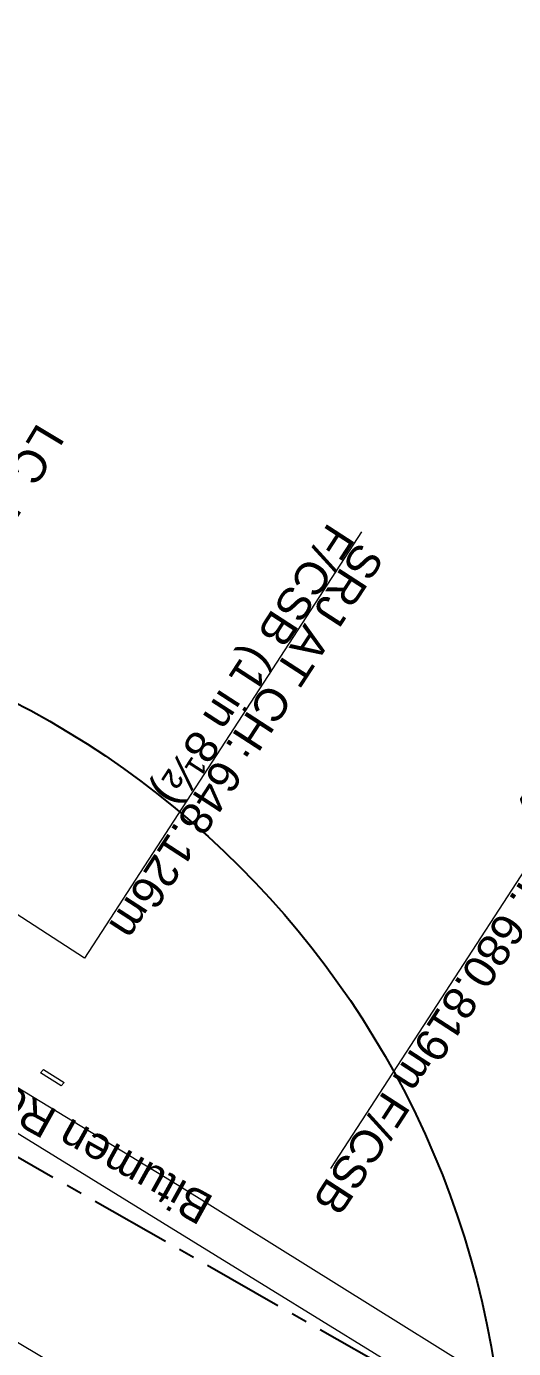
# Model space of a CAD drawing. Header units: metres. Extents: x 593168 to 611286, y 3401475 to 3412398.
# Drawn here: x 600423.7 to 600461.3, y 3408023.7 to 3408125.9 of the extents above; entities that cross this region are included whole.
import ezdxf

# ---------------------------------------------------------------- set-up
doc = ezdxf.new("R2010")
doc.units = ezdxf.units.M
doc.header["$MEASUREMENT"] = 0
doc.linetypes.add('CENTER', pattern=[2, 1.25, -0.25, 0.25, -0.25])
for name, color, linetype, lineweight in [('Culvert Parapet', 7, 'Continuous', 0), ("DORAHA STN. SRJ's", 251, 'Continuous', 0), ('Existing IR Track', 143, 'Continuous', 0), ('LC DETAILS IN PLAN', 7, 'Continuous', 0), ('Subroad Edge', 34, 'Continuous', 0), ('Text1', 251, 'Continuous', 0)]:
    doc.layers.add(name, color=color, linetype=linetype, lineweight=lineweight)
doc.layers.add('Existing Railway Boundary', color=7, linetype='CENTER')
doc.styles.get("Standard").update_dxf_attribs({"font": 'arial_0.ttf'})
doc.styles.add('Style-Arial', font='arial_0.ttf')

msp = doc.modelspace()

# ---------------------------------------------------------------- linework, layer by layer
at = {"color": 3}
msp.add_circle((600390.6607, 3408011.5029), 70, dxfattribs=at)
at = {"layer": 'Culvert Parapet'}
msp.add_polyline3d([(600426.3907, 3408044.0466, 258.6853), (600424.7911, 3408045.0562, 258.7083), (600425.0098, 3408045.3184, 258.7103), (600426.6096, 3408044.3087, 258.7103)], close=True, dxfattribs=at)
at = {"layer": "DORAHA STN. SRJ's", "lineweight": 13, "flags": 128}
for points in [[(600449.5628, 3408086.8668), (600428.1694, 3408053.9182), (600421.4044, 3408058.3107), (600418.6617, 3408054.0866)], [(600471.4469, 3408075.0319), (600447.1767, 3408037.6525)]]:
    msp.add_lwpolyline(points, dxfattribs=at)
at = {"layer": 'Existing IR Track', "flags": 128}
msp.add_lwpolyline([(600771.9852, 3407809.7788), (600738.7427, 3407829.7062), (600705.6264, 3407849.4257), (600671.4491, 3407870.0453), (600638.552, 3407889.8818), (600606.873, 3407908.9974), (600584.4159, 3407922.6305), (600564.8022, 3407935.1631), (600537.0206, 3407953.0677), (600500.1394, 3407977.0439), (600479.8842, 3407989.8178), (600449.876, 3408008.1096), (600405.9148, 3408034.4547), (600386.1871, 3408046.2245), (600384.4007, 3408047.2822), (600381.721, 3408048.9093), (600369.5231, 3408056.2142), (600336.6831, 3408075.8974)], dxfattribs=at)
at = {"layer": 'Existing Railway Boundary', "ltscale": 5}
msp.add_lwpolyline([(602723.556, 3406647.6315), (602240.837, 3406937.0674), (602116.2948, 3407010.7668), (601764.5806, 3407219.7883), (601759.3642, 3407222.2685), (601653.1238, 3407292.2946), (601441.2096, 3407415.0505), (601397.917, 3407440.7299), (601301.0475, 3407498.7265), (601241.8375, 3407534.2132), (601188.4611, 3407565.6026), (601139.5754, 3407594.3481), (601094.5264, 3407622.448), (600939.9459, 3407716.091), (600853.7892, 3407766.6119), (600798.1443, 3407818.9628), (600756.3389, 3407844.4101), (600651.5465, 3407908.0731), (600401.2293, 3408050.9686)], dxfattribs=at)
at = {"layer": 'Subroad Edge'}
for points in [[(600798.9934, 3407825.1183, 258.1305), (600724.4816, 3407868.5348, 258.0595), (600695.4321, 3407887.3, 258.0425), (600666.9406, 3407903.7812, 257.9925), (600640.3407, 3407920.1649, 257.8785), (600583.7849, 3407953.7552, 257.8156), (600571.7811, 3407960.2856, 258.0345), (600565.2274, 3407959.7897, 258.0885), (600556.7037, 3407961.5816, 257.9995), (600549.459, 3407965.4205, 258.0335), (600534.1874, 3407974.8464, 257.9865), (600512.1744, 3407988.3924, 257.3217), (600485.5193, 3408005.3692, 258.0315), (600460.2286, 3408020.875, 258.0945), (600435.457, 3408036.3322, 258.1095), (600397.2895, 3408059.5736, 258.5313), (600388.4166, 3408064.3593, 258.8682), (600380.2747, 3408069.9629, 258.7023), (600367.8768, 3408077.3617, 258.5363), (600362.4435, 3408081.1515, 258.5473), (600370.165, 3408109.6531, 258.3404), (600372.0775, 3408130.8266, 258.3291)], [(600797.1852, 3407822.6877, 258.1145), (600757.1634, 3407845.8671, 258.1125), (600723.0046, 3407865.9471, 258.1355), (600693.5352, 3407884.4499, 258.0555), (600665.178, 3407901.085, 257.9255), (600638.9039, 3407917.9623, 257.8795), (600582.4041, 3407950.6437, 257.8935), (600570.9084, 3407956.9251, 257.9255), (600565.8913, 3407956.3686, 258.0435), (600554.8918, 3407958.9694, 258.0055), (600548.5231, 3407963.9741, 257.9325), (600509.9579, 3407986.1072, 257.9885), (600483.6486, 3408002.7576, 258.0325), (600458.7377, 3408018.3054, 258.0435), (600434.2142, 3408033.4671, 258.0275), (600395.9568, 3408057.0557, 258.5233), (600391.4616, 3408057.9973, 258.7543), (600387.7212, 3408057.7802, 259.0212), (600384.5409, 3408057.1799, 259.1752), (600382.9836, 3408055.1208, 259.3151)]]:
    msp.add_polyline3d(points, dxfattribs=at)

# ---------------------------------------------------------------- texts
at = {"layer": "DORAHA STN. SRJ's", "lineweight": 13, "char_height": 2.5, "attachment_point": 4, "rotation": 237.004561, "line_spacing_factor": 0.648, "style": 'Style-Arial'}
for s, insert, width in [('SRJ AT CH: 648.126m F/CSB (1 in 8½)', (600448.9101, 3408086.4734), 42.059303), ('SRJ AT CH: 680.819m F/CSB (1 in 12)', (600470.7942, 3408074.6385), 48.267487)]:
    msp.add_mtext(s, dxfattribs=dict(at, insert=insert, width=width))
at = {"layer": 'LC DETAILS IN PLAN', "style": 'Style-Arial'}
msp.add_text("LC. NO. 164B 'C' CLASS", height=2.5, rotation=239, dxfattribs=at).set_placement((600424.5832, 3408095.3958))
at = {"layer": 'Text1'}
msp.add_text('Bitumen Road', height=2.5, rotation=151.044359, dxfattribs=at).set_placement((600438.2786, 3408035.4086, 156.3202))

doc.saveas('drawing.dxf')
